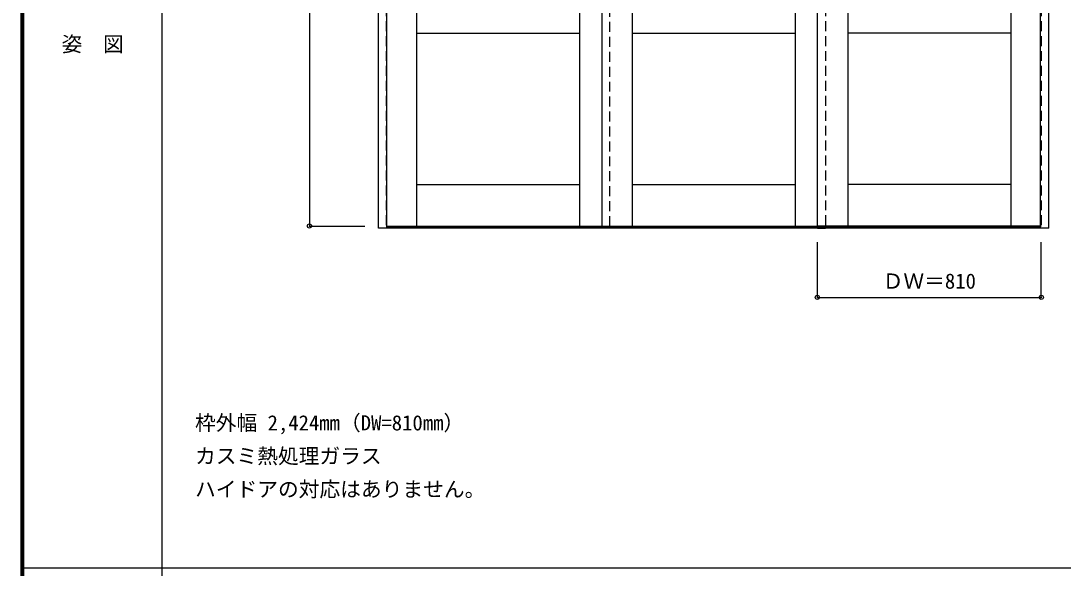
# Model space of a CAD drawing. Units: millimetres, scale not verified. Extents: x -6000 to 5700, y -4307 to 4175.
# Drawn here: x -6000 to -2230, y 189 to 2168 of the extents above; entities that cross this region are included whole.
import ezdxf
from ezdxf.enums import TextEntityAlignment as Align

# ---------------------------------------------------------------- set-up
doc = ezdxf.new("R2010")
doc.units = ezdxf.units.MM
doc.header["$LTSCALE"] = 30
doc.header["$PDMODE"] = 32
doc.header["$PDSIZE"] = 15
doc.linetypes.add('DASHED1', pattern=[1.8, 1.2, -0.6])
for name, color, linetype in [('0-2_扉', 7, 'Continuous'), ('0-4_枠', 3, 'Continuous'), ('0-A_文字', 7, 'Continuous'), ('0-B_寸法', 4, 'Continuous'), ('F-1_枠', 6, 'Continuous'), ('F-A_文字', 7, 'Continuous')]:
    doc.layers.add(name, color=color, linetype=linetype)
doc.styles.add('ＭＳ ゴシック', font='')
doc.styles.get('ＭＳ ゴシック').set_extended_font_data('MS Gothic')

msp = doc.modelspace()

# ---------------------------------------------------------------- linework, layer by layer
at = {"layer": '0-2_扉'}
for p, q in [((-4569.15, 3409), (-4569.15, 1426)), ((-3979.15, 3409), (-3979.15, 1426)), ((-3899.15, 3409), (-3899.15, 1426)), ((-3789.15, 3409), (-3789.15, 1426)), ((-3199.15, 3409), (-3199.15, 1426)), ((-3119.15, 1426), (-3119.15, 3409)), ((-3009.15, 3409), (-3009.15, 1426)), ((-2419.15, 3409), (-2419.15, 1426)), ((-4569.15, 2124), (-3979.15, 2124)), ((-3789.15, 2124), (-3199.15, 2124)), ((-2419.15, 2124), (-3009.15, 2124)), ((-4569.15, 1576), (-3979.15, 1576)), ((-3789.15, 1576), (-3199.15, 1576)), ((-2419.15, 1576), (-3009.15, 1576)), ((-4676.15, 1426), (-3869.15, 1426)), ((-3899.15, 1426), (-3089.15, 1426)), ((-2312.15, 1426), (-3119.15, 1426))]:
    msp.add_line(p, q, dxfattribs=at)
at = {"layer": '0-4_枠'}
for p, q in [((-4676.15, 1418), (-4676.15, 3453)), ((-2312.15, 1418), (-2312.15, 3453)), ((-2282.15, 1418), (-2282.15, 3453)), ((-2312.15, 1421), (-4676.15, 1421)), ((-2312.15, 1418), (-4676.15, 1418)), ((-3119.15, 1418), (-3089.15, 1418)), ((-2282.15, 1418), (-2312.15, 1418))]:
    msp.add_line(p, q, dxfattribs=at)
at = {"layer": '0-4_枠', "color": 4, "linetype": 'DASHED1'}
for p, q in [((-4679.15, 3409), (-4679.15, 1426)), ((-3869.15, 1426), (-3869.15, 3409)), ((-3089.15, 3409), (-3089.15, 1426)), ((-2309.15, 3409), (-2309.15, 1426)), ((-4676.15, 1426), (-4679.15, 1426)), ((-2312.15, 1426), (-2309.15, 1426))]:
    msp.add_line(p, q, dxfattribs=at)
at = {"layer": '0-4_枠'}
msp.add_lwpolyline([(-4676.15, 1418), (-4706.15, 1418), (-4706.15, 3453)], dxfattribs=at)
at = {"layer": '0-B_寸法'}
for p, q in [((-4956.15, 3409), (-4956.15, 1426)), ((-4956.15, 1426), (-4756.15, 1426)), ((-3119.15, 1168), (-3119.15, 1368)), ((-2309.15, 1168), (-2309.15, 1368)), ((-3119.15, 1168), (-2309.15, 1168))]:
    msp.add_line(p, q, dxfattribs=at)
at = {"layer": '0-B_寸法', "color": 7}
for p in [(-4956.15, 1426), (-3119.15, 1168), (-2309.15, 1168)]:
    msp.add_point(p, dxfattribs=at)
at = {"layer": 'F-1_枠'}
for p, q in [((-6000, 4175), (-6000, -4205)), ((-5995, 4175), (-5995, -4205)), ((-5990, 4175), (-5990, -4205)), ((-5490, 4175), (-5490, -3790)), ((-6000, 190.5), (5700, 190.5))]:
    msp.add_line(p, q, dxfattribs=at)

# ---------------------------------------------------------------- texts
at = {"layer": '0-A_文字', "style": 'ＭＳ ゴシック'}
for s, p in [('枠外幅 2,424mm（DW=810mm）', (-5370, 670.5)), ('カスミ熱処理ガラス', (-5370, 550.5)), ('ハイドアの対応はありません。', (-5370, 430.5))]:
    msp.add_text(s, height=54.99, dxfattribs=at).set_placement(p, align=Align.BOTTOM_LEFT)
at = {"layer": '0-B_寸法', "color": 7, "style": 'ＭＳ ゴシック'}
msp.add_text('ＤＷ＝810', height=54.99, dxfattribs=at).set_placement((-2882.9, 1183), align=Align.BOTTOM_LEFT)
at = {"layer": 'F-A_文字', "style": 'ＭＳ ゴシック'}
msp.add_text('姿\u3000図', height=54.99, dxfattribs=at).set_placement((-5852.5, 2040.25), align=Align.BOTTOM_LEFT)

doc.saveas('drawing.dxf')
